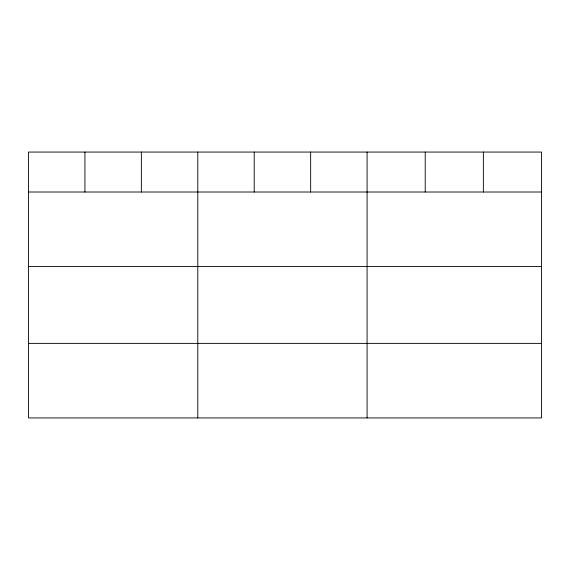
<?xml version="1.0" encoding="UTF-8"?>
<svg xmlns="http://www.w3.org/2000/svg" width="570" height="570" viewBox="0 0 570 570"><rect width="100%" height="100%" fill="white"/><g stroke="black" fill="none" stroke-linecap="round" stroke-linejoin="round"><path stroke-width="0.85" d="M541.5 192.012L541.5 417.938L28.5 417.938L28.5 152.062L541.5 152.062L541.5 192.012L28.5 192.012M28.5 266.568L541.5 266.568M28.5 343.382L541.5 343.382M483.36 152.062L483.36 192.012M425.22 152.062L425.22 192.012M367.08 152.062L367.08 417.938M310.65 152.062L310.65 192.012M254.22 152.062L254.22 192.012M197.79 152.062L197.79 417.938M141.36 152.062L141.36 192.012M84.93 152.062L84.93 192.012"/></g></svg>
